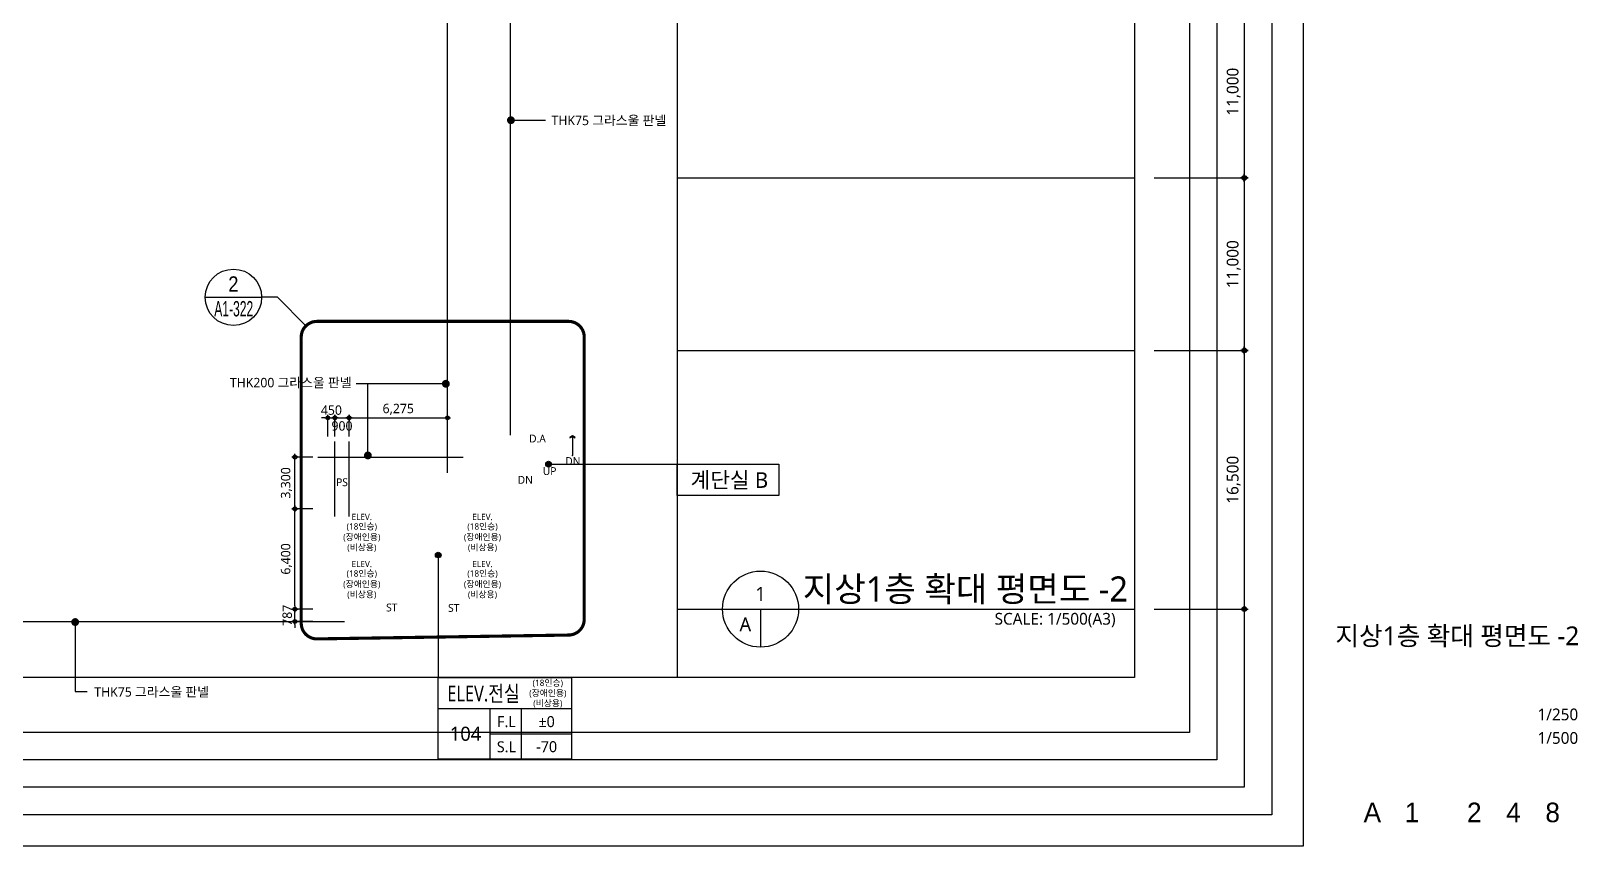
# Model space of a CAD drawing. Header units: millimetres. Extents: x 45782458 to 46215946, y 191740 to 1509539.
# Drawn here: x 46101832 to 46200512, y 911740 to 963724 of the extents above; entities that cross this region are included whole.
import ezdxf
from ezdxf.enums import TextEntityAlignment as Align

# ---------------------------------------------------------------- set-up
doc = ezdxf.new("R2010")
doc.units = ezdxf.units.MM
doc.header["$LTSCALE"] = 1000
doc.header["$MEASUREMENT"] = 0
doc.header["$PDSIZE"] = -10
doc.linetypes.add('CEN', pattern=[62, 60, -1, 0, -1])
doc.linetypes.add('SYM$0$DASHDOT', pattern=[1, 0.5, -0.25, 0, -0.25])
doc.layers.get('0').update_dxf_attribs({"linetype": 'CONTINUOUS'})
doc.layers.get('Defpoints').update_dxf_attribs({"color": 171, "linetype": 'CONTINUOUS'})
for name, color, linetype in [('cen', 14, 'CONTINUOUS'), ('Center(AR)', 30, 'CEN'), ('DIM', 7, 'CONTINUOUS'), ('LED', 7, 'CONTINUOUS'), ('NDIM', 7, 'CONTINUOUS'), ('SYM', 7, 'CONTINUOUS'), ('SYM(STAIR)', 251, 'CONTINUOUS'), ('TEXT', 3, 'CONTINUOUS'), ('TEXT(MIN)', 7, 'CONTINUOUS'), ('TEXT(노트)', 7, 'CONTINUOUS'), ('TEXT(실명)', 3, 'CONTINUOUS'), ('TEXT-TITLE', 6, 'CONTINUOUS'), ('TEXT-기입', 6, 'CONTINUOUS'), ('TITLE', 7, 'CONTINUOUS'), ('구간정리', 6, 'CONTINUOUS'), ('구간정리-TEXT', 3, 'CONTINUOUS')]:
    doc.layers.add(name, color=color, linetype=linetype)
doc.styles.add('CGS', font='cgse', dxfattribs={"bigfont": 'cgs'})
doc.styles.add('SYM$0$ARIAL', font='arial.ttf')
doc.styles.add('SYM$0$돋움', font='', dxfattribs={"width": 0.9})
doc.styles.add('TE', font='malgun_0.ttf')
doc.styles.add('나눔바른고딕', font='NanumBarunGothic.ttf')
doc.styles.get('SYM$0$돋움').set_extended_font_data('Dotum')
doc.dimstyles.new('BA', dxfattribs={"dimscale": 500, "dimtxt": 3, "dimasz": 1, "dimexe": 1, "dimexo": 5, "dimgap": 0.9, "dimtad": 1, "dimdec": 0, "dimdsep": 46, "dimlunit": 6, "dimtxsty": 'TE', "dimblk": 'DDD', "dimcen": 2.5, "dimclrd": 256, "dimclre": 256, "dimclrt": 3, "dimazin": 2, "dimtfac": 1, "dimtdec": 0, "dimtix": 1, "dimtmove": 2, "dimatfit": 3, "dimldrblk": 'DDD', "dimfxl": 1, "dimtolj": 1, "dimtzin": 0, "dimarcsym": 2})
doc.dimstyles.new('NDIM 1200', dxfattribs={"dimscale": 500, "dimtxt": 3, "dimasz": 1, "dimexe": 2, "dimexo": 2, "dimgap": 1, "dimtad": 1, "dimdec": 0, "dimdsep": 46, "dimtxsty": 'CGS', "dimblk": 'DOT0', "dimcen": 1, "dimdle": 8, "dimclrd": 2, "dimclre": 2, "dimclrt": 2, "dimadec": 0, "dimazin": 0, "dimtfac": 1, "dimtdec": 0, "dimtix": 1, "dimtmove": 2, "dimatfit": 3, "dimldrblk": 'DOT0', "dimfxl": 1, "dimtolj": 1, "dimtzin": 0, "dimlwd": -1, "dimlwe": -1, "dimarcsym": 0})

# ---------------------------------------------------------------- blocks, each defined once
blk = doc.blocks.new('DDD')
at = {"layer": 'DIM', "color": 0}
for p, q in [((-1, 0), (1, 0)), ((0, -1), (0, 1))]:
    blk.add_line(p, q, dxfattribs=at)
for radius in [0.6, 0.3]:
    blk.add_circle((0, 0), radius, dxfattribs=at)
blk = doc.blocks.new('*D549')
at = {"layer": 'Defpoints', "color": 0, "ltscale": 0.4, "transparency": 16777216}
for p in [(46172222, 943351), (46172222, 926851), (46179222, 926851)]:
    blk.add_point(p, dxfattribs=at)
at = {"layer": 'NDIM', "lineweight": -2, "ltscale": 0.4, "transparency": 16777216}
for p, q in [((46173472, 943351), (46179472, 943351)), ((46179222, 943101), (46179222, 927101)), ((46173472, 926851), (46179472, 926851))]:
    blk.add_line(p, q, dxfattribs=at)
at = {"layer": 'NDIM', "lineweight": -2, "ltscale": 0.4, "transparency": 16777216, "xscale": 250, "yscale": 250, "zscale": 250}
for p, rotation in [((46179222, 943351), 90), ((46179222, 926851), 270)]:
    blk.add_blockref('DDD', p, dxfattribs=dict(at, rotation=rotation))
at = {"layer": 'NDIM', "color": 3, "ltscale": 0.4, "transparency": 16777216, "insert": (46178545, 935101), "char_height": 750, "attachment_point": 5, "rotation": 90, "style": 'TE'}
blk.add_mtext('\\A1;16,500', dxfattribs=at)
blk = doc.blocks.new('*D550')
at = {"layer": 'Defpoints', "color": 0, "ltscale": 0.4, "transparency": 16777216}
for p in [(46172222, 954351), (46172222, 943351), (46179222, 943351)]:
    blk.add_point(p, dxfattribs=at)
at = {"layer": 'NDIM', "lineweight": -2, "ltscale": 0.4, "transparency": 16777216}
for p, q in [((46173472, 954351), (46179472, 954351)), ((46179222, 954101), (46179222, 943601)), ((46173472, 943351), (46179472, 943351))]:
    blk.add_line(p, q, dxfattribs=at)
at = {"layer": 'NDIM', "lineweight": -2, "ltscale": 0.4, "transparency": 16777216, "xscale": 250, "yscale": 250, "zscale": 250}
for p, rotation in [((46179222, 954351), 90), ((46179222, 943351), 270)]:
    blk.add_blockref('DDD', p, dxfattribs=dict(at, rotation=rotation))
at = {"layer": 'NDIM', "color": 3, "ltscale": 0.4, "transparency": 16777216, "insert": (46178545, 948851), "char_height": 750, "attachment_point": 5, "rotation": 90, "style": 'TE'}
blk.add_mtext('\\A1;11,000', dxfattribs=at)
blk = doc.blocks.new('*D551')
at = {"layer": 'Defpoints', "color": 0, "ltscale": 0.4, "transparency": 16777216}
for p in [(46172222, 965351), (46172222, 954351), (46179222, 954351)]:
    blk.add_point(p, dxfattribs=at)
at = {"layer": 'NDIM', "lineweight": -2, "ltscale": 0.4, "transparency": 16777216}
for p, q in [((46173472, 965351), (46179472, 965351)), ((46179222, 965101), (46179222, 954601)), ((46173472, 954351), (46179472, 954351))]:
    blk.add_line(p, q, dxfattribs=at)
at = {"layer": 'NDIM', "lineweight": -2, "ltscale": 0.4, "transparency": 16777216, "xscale": 250, "yscale": 250, "zscale": 250}
for p, rotation in [((46179222, 965351), 90), ((46179222, 954351), 270)]:
    blk.add_blockref('DDD', p, dxfattribs=dict(at, rotation=rotation))
at = {"layer": 'NDIM', "color": 3, "ltscale": 0.4, "transparency": 16777216, "insert": (46178545, 959851), "char_height": 750, "attachment_point": 5, "rotation": 90, "style": 'TE'}
blk.add_mtext('\\A1;11,000', dxfattribs=at)
blk = doc.blocks.new('A$C31C7260E')
at = {"layer": 'TITLE'}
for points in [[(0, 0), (0, 4000), (13000, 4000), (13000, 0)], [(13000, 0), (0, 0)]]:
    blk.add_lwpolyline(points, dxfattribs=at)
blk = doc.blocks.new('A$C51E23882')
at = {"layer": 'TITLE'}
blk.add_lwpolyline([(8500, 0), (0, 0), (0, 5200), (8500, 5200)], close=True, dxfattribs=at)
for points in [[(8500, 3200), (0, 3200)], [(3300, 3200), (3300, 0)], [(5300, 3200), (5300, 0)], [(3300, 1600), (8500, 1600)]]:
    blk.add_lwpolyline(points, dxfattribs=at)
at = {"layer": 'TITLE', "style": '나눔바른고딕'}
for s, p in [('F.L', (4352, 2378)), ('S.L', (4352, 778))]:
    blk.add_text(s, height=700, dxfattribs=at).set_placement(p, align=Align.MIDDLE)
blk = doc.blocks.new('*D748')
at = {"layer": 'Defpoints', "color": 0, "ltscale": 0.4, "transparency": 16777216}
for p in [(46121222, 939051), (46120772, 937551), (46121222, 937551)]:
    blk.add_point(p, dxfattribs=at)
at = {"layer": 'NDIM', "lineweight": -2, "ltscale": 0.4, "transparency": 16777216}
for p, q in [((46120572, 939051), (46120372, 939051)), ((46120772, 937851), (46120772, 939251)), ((46120772, 939051), (46121222, 939051)), ((46121222, 937851), (46121222, 939251)), ((46121422, 939051), (46121622, 939051))]:
    blk.add_line(p, q, dxfattribs=at)
at = {"layer": 'NDIM', "lineweight": -2, "ltscale": 0.4, "transparency": 16777216, "xscale": 200, "yscale": 200, "zscale": 200}
blk.add_blockref('DDD', (46120772, 939051), dxfattribs=at)
at = {"layer": 'NDIM', "lineweight": -2, "ltscale": 0.4, "transparency": 16777216, "xscale": 200, "yscale": 200, "zscale": 200, "rotation": 180}
blk.add_blockref('DDD', (46121222, 939051), dxfattribs=at)
at = {"layer": 'NDIM', "color": 3, "ltscale": 0.4, "transparency": 16777216, "insert": (46120997, 939541), "char_height": 600, "attachment_point": 5, "style": 'TE'}
blk.add_mtext('\\A1;450', dxfattribs=at)
blk = doc.blocks.new('*D749')
at = {"layer": 'Defpoints', "color": 0, "ltscale": 0.4, "transparency": 16777216}
for p in [(46122122, 939051), (46121222, 937551), (46122122, 937551)]:
    blk.add_point(p, dxfattribs=at)
at = {"layer": 'NDIM', "lineweight": -2, "ltscale": 0.4, "transparency": 16777216}
for p, q in [((46121222, 937851), (46121222, 939251)), ((46121422, 939051), (46121922, 939051)), ((46122122, 937851), (46122122, 939251))]:
    blk.add_line(p, q, dxfattribs=at)
at = {"layer": 'NDIM', "lineweight": -2, "ltscale": 0.4, "transparency": 16777216, "xscale": 200, "yscale": 200, "zscale": 200, "rotation": 180}
blk.add_blockref('DDD', (46121222, 939051), dxfattribs=at)
at = {"layer": 'NDIM', "lineweight": -2, "ltscale": 0.4, "transparency": 16777216, "xscale": 200, "yscale": 200, "zscale": 200}
blk.add_blockref('DDD', (46122122, 939051), dxfattribs=at)
at = {"layer": 'NDIM', "color": 3, "ltscale": 0.4, "transparency": 16777216, "insert": (46121672, 938531), "char_height": 600, "attachment_point": 5, "style": 'TE'}
blk.add_mtext('\\A1;900', dxfattribs=at)
blk = doc.blocks.new('*D750')
at = {"layer": 'Defpoints', "color": 0, "ltscale": 0.4, "transparency": 16777216}
for p in [(46128397, 939051), (46122122, 937551), (46128397, 937551)]:
    blk.add_point(p, dxfattribs=at)
at = {"layer": 'NDIM', "lineweight": -2, "ltscale": 0.4, "transparency": 16777216}
for p, q in [((46122122, 937851), (46122122, 939251)), ((46122322, 939051), (46128197, 939051)), ((46128397, 937851), (46128397, 939251))]:
    blk.add_line(p, q, dxfattribs=at)
at = {"layer": 'NDIM', "lineweight": -2, "ltscale": 0.4, "transparency": 16777216, "xscale": 200, "yscale": 200, "zscale": 200, "rotation": 180}
blk.add_blockref('DDD', (46122122, 939051), dxfattribs=at)
at = {"layer": 'NDIM', "lineweight": -2, "ltscale": 0.4, "transparency": 16777216, "xscale": 200, "yscale": 200, "zscale": 200}
blk.add_blockref('DDD', (46128397, 939051), dxfattribs=at)
at = {"layer": 'NDIM', "color": 3, "ltscale": 0.4, "transparency": 16777216, "insert": (46125260, 939592), "char_height": 600, "attachment_point": 5, "style": 'TE'}
blk.add_mtext('\\A1;6,275', dxfattribs=at)
blk = doc.blocks.new('*D751')
at = {"layer": 'Defpoints', "color": 0, "ltscale": 0.4, "transparency": 16777216}
for p in [(46118672, 936551), (46120122, 936551), (46120122, 933251)]:
    blk.add_point(p, dxfattribs=at)
at = {"layer": 'NDIM', "lineweight": -2, "ltscale": 0.4, "transparency": 16777216}
for p, q in [((46119822, 936551), (46118472, 936551)), ((46118672, 933451), (46118672, 936351)), ((46119822, 933251), (46118472, 933251))]:
    blk.add_line(p, q, dxfattribs=at)
at = {"layer": 'NDIM', "lineweight": -2, "ltscale": 0.4, "transparency": 16777216, "xscale": 200, "yscale": 200, "zscale": 200}
for p, rotation in [((46118672, 936551), 90), ((46118672, 933251), 270)]:
    blk.add_blockref('DDD', p, dxfattribs=dict(at, rotation=rotation))
at = {"layer": 'NDIM', "color": 3, "ltscale": 0.4, "transparency": 16777216, "insert": (46118132, 934901), "char_height": 600, "attachment_point": 5, "rotation": 90, "style": 'TE'}
blk.add_mtext('\\A1;3,300', dxfattribs=at)
blk = doc.blocks.new('*D752')
at = {"layer": 'Defpoints', "color": 0, "ltscale": 0.4, "transparency": 16777216}
for p in [(46118672, 933251), (46120122, 933251), (46120122, 926851)]:
    blk.add_point(p, dxfattribs=at)
at = {"layer": 'NDIM', "lineweight": -2, "ltscale": 0.4, "transparency": 16777216}
for p, q in [((46119822, 933251), (46118472, 933251)), ((46118672, 927051), (46118672, 933051)), ((46119822, 926851), (46118472, 926851))]:
    blk.add_line(p, q, dxfattribs=at)
at = {"layer": 'NDIM', "lineweight": -2, "ltscale": 0.4, "transparency": 16777216, "xscale": 200, "yscale": 200, "zscale": 200}
for p, rotation in [((46118672, 933251), 90), ((46118672, 926851), 270)]:
    blk.add_blockref('DDD', p, dxfattribs=dict(at, rotation=rotation))
at = {"layer": 'NDIM', "color": 3, "ltscale": 0.4, "transparency": 16777216, "insert": (46118132, 930051), "char_height": 600, "attachment_point": 5, "rotation": 90, "style": 'TE'}
blk.add_mtext('\\A1;6,400', dxfattribs=at)
blk = doc.blocks.new('*D753')
at = {"layer": 'Defpoints', "color": 0, "ltscale": 0.4, "transparency": 16777216}
for p in [(46118672, 926851), (46120122, 926851), (46120122, 926064)]:
    blk.add_point(p, dxfattribs=at)
at = {"layer": 'NDIM', "lineweight": -2, "ltscale": 0.4, "transparency": 16777216}
for p, q in [((46119822, 926851), (46118472, 926851)), ((46118672, 927051), (46118672, 927251)), ((46118672, 926064), (46118672, 926851)), ((46119822, 926064), (46118472, 926064)), ((46118672, 925864), (46118672, 925664))]:
    blk.add_line(p, q, dxfattribs=at)
at = {"layer": 'NDIM', "lineweight": -2, "ltscale": 0.4, "transparency": 16777216, "xscale": 200, "yscale": 200, "zscale": 200}
for p, rotation in [((46118672, 926851), 270), ((46118672, 926064), 90)]:
    blk.add_blockref('DDD', p, dxfattribs=dict(at, rotation=rotation))
at = {"layer": 'NDIM', "color": 3, "ltscale": 0.4, "transparency": 16777216, "insert": (46118182, 926458), "char_height": 600, "attachment_point": 5, "rotation": 90, "style": 'TE'}
blk.add_mtext('\\A1;787', dxfattribs=at)
blk = doc.blocks.new('DOT0')
blk.add_line((-3, 0), (3, 0))
at = {"color": 6}
blk.add_circle((0, 0), 0.75, dxfattribs=at)
blk = doc.blocks.new('SYM$0$det-tar-wi')
at = {"layer": '구간정리', "ltscale": 0.2}
blk.add_line((0, 0), (11, 0), dxfattribs=at)
blk.add_circle((5.5, 0), 5.5, dxfattribs=at)
at = {"layer": '구간정리-TEXT', "color": 3, "style": 'SYM$0$ARIAL'}
blk.add_attdef('2', text='', height=3, dxfattribs=at).set_placement((5.5, 2.58), align=Align.MIDDLE_CENTER)
at = {"layer": '구간정리-TEXT', "color": 3, "style": 'SYM$0$ARIAL', "width": 0.6}
blk.add_attdef('A1.00', text='', height=3, dxfattribs=at).set_placement((5.57, -2.22), align=Align.MIDDLE_CENTER)

msp = doc.modelspace()

# ---------------------------------------------------------------- hatches: boundary and pattern name
at = {"layer": 'LED'}
h = msp.add_hatch(color=256, dxfattribs=at)
h.dxf.hatch_style = 1
edge = h.paths.add_edge_path()
edge.add_arc((46134847.3, 936101.3), 180, 180, 540, ccw=False)
h = msp.add_hatch(color=256, dxfattribs=at)
h.dxf.hatch_style = 1
edge = h.paths.add_edge_path()
edge.add_arc((46127809.3, 930301.3), 180, 180, 540, ccw=False)

# ---------------------------------------------------------------- linework, layer by layer
at = {"ltscale": 10000}
msp.add_line((46134847.3, 936101.3), (46143042.2, 936101.3), dxfattribs=at)
msp.add_lwpolyline([(46127809.3, 930301.3), (46127809.3, 922490.2)], dxfattribs=at)
at = {"layer": 'cen', "ltscale": 10000}
for p, q in [((46143042.2, 954351.3), (46172222.3, 954351.3)), ((46143042.2, 943351.3), (46172222.3, 943351.3)), ((46143042.2, 926851.3), (46172222.3, 926851.3))]:
    msp.add_line(p, q, dxfattribs=at)
at = {"layer": 'Center(AR)'}
for p, q in [((46132409.8, 937951.3), (46132409.8, 1013201.3)), ((46128397.3, 935551.3), (46128397.3, 1003251.3)), ((46121222.3, 932751.3), (46121222.3, 937551.3)), ((46122122.3, 932751.3), (46122122.3, 937551.3)), ((46120122.3, 936551.3), (46129397.3, 936551.3)), ((46018772.3, 926063.8), (46121822.3, 926063.8))]:
    msp.add_line(p, q, dxfattribs=at)
at = {"layer": 'Defpoints'}
for points in [[(46182972.3, 911740.2), (46006272.3, 911740.2), (46006272.3, 1049440.2), (46182972.3, 1049440.2)], [(46180972.3, 913740.2), (46010022.3, 913740.2), (46010022.3, 1047440.2), (46180972.3, 1047440.2)], [(46179222.3, 915490.2), (46011772.3, 915490.2), (46011772.3, 1045690.2), (46179222.3, 1045690.2)], [(46177472.3, 917240.2), (46013522.3, 917240.2), (46013522.3, 1043940.2), (46177472.3, 1043940.2)], [(46175722.3, 918990.2), (46015272.3, 918990.2), (46015272.3, 1042190.2), (46175722.3, 1042190.2)], [(46172222.3, 922490.2), (46018772.3, 922490.2), (46018772.3, 1038690.2), (46172222.3, 1038690.2)], [(46143042.2, 922490.2), (46018772.3, 922490.2), (46018772.3, 1038690.2), (46143042.2, 1038690.2)]]:
    msp.add_lwpolyline(points, close=True, dxfattribs=at)
at = {"layer": 'LED', "ltscale": 10000}
for p, q in [((46123324.9, 941224.9), (46122570.8, 941224.9)), ((46104653.9, 921589.7), (46105408, 921589.7))]:
    msp.add_line(p, q, dxfattribs=at)
at = {"layer": 'LED'}
for centre in [(46134847.3, 936101.3), (46127809.3, 930301.3)]:
    msp.add_circle(centre, 180, dxfattribs=at)
at = {"layer": 'SYM'}
for p, q in [((46145944.3, 926851.3), (46172222.3, 926851.3)), ((46148368.5, 926851.3), (46148368.5, 924427.1))]:
    msp.add_line(p, q, dxfattribs=at)
msp.add_circle((46148368.5, 926851.3), 2424.2, dxfattribs=at)
at = {"layer": 'SYM(STAIR)'}
msp.add_lwpolyline([(46136197.1, 937800.2), (46136211.4, 937775.4), (46136372.3, 937868.3), (46136533.2, 937775.4), (46136547.5, 937800.2), (46136372.3, 937901.3)], close=True, dxfattribs=at)
msp.add_lwpolyline([(46136372.3, 937901.3), (46136372.3, 936651.3)], dxfattribs=at)
at = {"layer": 'SYM(STAIR)', "const_width": 50}
msp.add_lwpolyline([(46136372.3, 936676.3, -1), (46136372.3, 936626.3, -1)], format="xyb", close=True, dxfattribs=at)
at = {"layer": '구간정리', "ltscale": 0.2}
msp.add_lwpolyline([(46119372.3, 944915.5), (46117552, 946735.8), (46116545.1, 946735.8)], dxfattribs=at)
at = {"layer": '구간정리', "linetype": 'SYM$0$DASHDOT', "ltscale": 2, "const_width": 200}
msp.add_lwpolyline([(46136122.3, 945201.3), (46120072.3, 945201.3, 0.4142136), (46119072.3, 944201.3), (46119072.3, 925951.3, 0.4179554), (46120085.1, 924951.4), (46136135.1, 925197.4, 0.4104816), (46137122.3, 926197.3), (46137122.3, 944201.3, 0.4142136)], format="xyb", close=True, dxfattribs=at)

# ---------------------------------------------------------------- block references
at = {"xscale": 0.5, "yscale": 0.5, "zscale": 0.5}
msp.add_blockref('A$C31C7260E', (46143042.2, 934101.3), dxfattribs=at)
msp.add_blockref('A$C51E23882', (46127809.3, 917290.2))
at = {"layer": '구간정리'}
ref = msp.add_blockref('SYM$0$det-tar-wi', (46112945.1, 946735.8), dxfattribs=dict(at, xscale=327.2727272727273, yscale=327.2727272727273, zscale=327.2727272727273))
ref.add_attrib('A1.00', 'A1-322', dxfattribs={"layer": '구간정리-TEXT', "color": 3, "height": 981.82, "style": 'SYM$0$돋움', "width": 0.6}).set_placement((46114767.1, 946008.2), align=Align.MIDDLE_CENTER)
ref.add_attrib('2', '2', dxfattribs={"layer": '구간정리-TEXT', "color": 3, "height": 981.8, "style": 'SYM$0$돋움', "width": 0.9}).set_placement((46114745.1, 947581.3), align=Align.MIDDLE_CENTER)

# ---------------------------------------------------------------- texts
at = {"layer": 'TEXT', "style": '나눔바른고딕'}
msp.add_text('지상1층 확대 평면도 -2', height=1600, dxfattribs=at).set_placement((46151061.7, 927336.2))
for s, p in [('1', (46148368.5, 927821)), ('A', (46147398.8, 925881.6))]:
    msp.add_text(s, height=900, dxfattribs=at).set_placement(p, align=Align.MIDDLE)
msp.add_text('SCALE: 1/500(A3)', height=750, dxfattribs=at).set_placement((46171013.6, 926608.9), align=Align.TOP_RIGHT)
at = {"layer": 'TEXT(MIN)', "style": '나눔바른고딕'}
for s, p in [('THK75 그라스울 판넬', (46142352.7, 958017.6)), ('THK200 그라스울 판넬', (46122283.4, 941297.2)), ('THK75 그라스울 판넬', (46113189.2, 921572.3))]:
    msp.add_text(s, height=600, dxfattribs=at).set_placement(p, align=Align.MIDDLE_RIGHT)
for s, p in [('D.A', (46134139.9, 937728)), ('DN', (46136398.8, 936292.9)), ('UP', (46134913.2, 935654.8)), ('PS', (46121673, 934942.5)), ('DN', (46133363.2, 935095.2)), ('ST', (46124846.2, 926953.3)), ('ST', (46128799.1, 926928.3))]:
    msp.add_text(s, height=500, dxfattribs=at).set_placement(p, align=Align.MIDDLE_CENTER)
for s, p in [('(장애인용)', (46134800, 921299.4)), ('(18인승)', (46134800, 921949.4)), ('(비상용)', (46134800, 920649.4))]:
    msp.add_text(s, height=400, dxfattribs=at).set_placement(p, align=Align.CENTER)
at = {"layer": 'TEXT(노트)', "style": '나눔바른고딕'}
for s, p in [('ELEV.', (46122934.7, 932724.5)), ('ELEV.', (46130634.7, 932724.5)), ('(장애인용)', (46122934.7, 931438.1)), ('(18인승)', (46122934.7, 932110.1)), ('(장애인용)', (46130634.7, 931438.1)), ('(18인승)', (46130634.7, 932110.1)), ('(비상용)', (46122934.7, 930777.1)), ('(비상용)', (46130634.7, 930777.1)), ('ELEV.', (46122934.7, 929724.5)), ('ELEV.', (46130634.7, 929724.5)), ('(장애인용)', (46122934.7, 928438.1)), ('(18인승)', (46122934.7, 929110.1)), ('(장애인용)', (46130634.7, 928438.1)), ('(18인승)', (46130634.7, 929110.1)), ('(비상용)', (46122934.7, 927777.1)), ('(비상용)', (46130634.7, 927777.1))]:
    msp.add_text(s, height=400, dxfattribs=at).set_placement(p, align=Align.MIDDLE)
at = {"layer": 'TEXT(실명)', "style": '나눔바른고딕'}
msp.add_text('계단실 B', height=1000, dxfattribs=at).set_placement((46146379.9, 935095.5), align=Align.MIDDLE)
at = {"layer": 'TEXT(실명)', "style": '나눔바른고딕', "width": 0.8}
msp.add_text('ELEV.전실', height=1000, dxfattribs=at).set_placement((46130699, 921484.3), align=Align.MIDDLE)
at = {"layer": 'TEXT-TITLE', "style": '나눔바른고딕'}
msp.add_text('지상1층 확대 평면도 -2', height=1200, dxfattribs=at).set_placement((46192814.3, 924548), align=Align.CENTER)
at = {"layer": 'TEXT-기입', "style": '나눔바른고딕'}
for s, height, p in [('±0', 700, (46134725.4, 919678)), ('104', 900, (46129550.5, 918903.5)), ('-70', 700, (46134725.4, 918078))]:
    msp.add_text(s, height=height, dxfattribs=at).set_placement(p, align=Align.MIDDLE)
for s, p in [('1/250', (46197923.2, 919534.9)), ('1/500', (46197923.2, 918034.9))]:
    msp.add_text(s, height=750, dxfattribs=at).set_placement(p, align=Align.BOTTOM_LEFT)
at = {"layer": 'TEXT-기입', "style": 'CGS'}
for s, p in [('A', (46187391.7, 913884.9)), ('1', (46189923.1, 913884.9)), ('2', (46193891.7, 913884.9)), ('4', (46196391.7, 913884.9)), ('8', (46198891.7, 913884.9))]:
    msp.add_text(s, height=1250, dxfattribs=at).set_placement(p, align=Align.MIDDLE_CENTER)

# ---------------------------------------------------------------- dimensions: what is measured, and where the dimension line sits
at = {"layer": 'NDIM', "ltscale": 0.4}
for base, p1, p2, angle, override, picture, middle in [((46179222.3, 954351.3), (46172222.3, 965351.3), (46172222.3, 954351.3), 270, {"dimscale": 250}, '*D551', (46178544.9, 959851.3)), ((46179222.3, 943351.3), (46172222.3, 954351.3), (46172222.3, 943351.3), 270, {"dimscale": 250}, '*D550', (46178544.9, 948851.3)), ((46179222.3, 926851.3), (46172222.3, 943351.3), (46172222.3, 926851.3), 270, {"dimscale": 250}, '*D549', (46178544.9, 935101.3)), ((46118672.3, 936551.3), (46120122.3, 933251.3), (46120122.3, 936551.3), 90, {"dimscale": 200, "dimexo": 1.5}, '*D751', (46118132, 934901.3)), ((46118672.3, 933251.3), (46120122.3, 926851.3), (46120122.3, 933251.3), 90, {"dimscale": 200, "dimexo": 1.5}, '*D752', (46118132, 930051.3)), ((46118672.3106795, 926851.3427281), (46120122.3106778, 926063.8427281), (46120122.3106778, 926851.3427281), 90, {"dimscale": 200, "dimexo": 1.5}, '*D753', (46118182.3242664, 926457.592728))]:
    dim = msp.add_linear_dim(base=base, p1=p1, p2=p2, angle=angle, dimstyle='BA', override=override, dxfattribs=at)
    dim.commit()
    dim.dimension.update_dxf_attribs({"geometry": picture, "text_midpoint": middle})
for base, p1, p2, picture, middle in [((46121222.3, 939051.3), (46120772.3, 937551.3), (46121222.3, 937551.3), '*D748', (46120997.3, 939541.3)), ((46128397.3, 939051.3), (46122122.3, 937551.3), (46128397.3, 937551.3), '*D750', (46125259.8, 939591.7))]:
    dim = msp.add_linear_dim(base=base, p1=p1, p2=p2, dimstyle='BA', override={"dimscale": 200, "dimexo": 1.5}, dxfattribs=at)
    dim.commit()
    dim.dimension.update_dxf_attribs({"geometry": picture, "text_midpoint": middle})
dim = msp.add_linear_dim(base=(46122122.3, 939051.3), p1=(46121222.3, 937551.3), p2=(46122122.3, 937551.3), dimstyle='BA', override={"dimscale": 200, "dimexo": 1.5}, dxfattribs=at)
dim.commit()
dim.dimension.update_dxf_attribs({"geometry": '*D749', "text_midpoint": (46121672.3, 938531.1), "dimtype": 160})

# ---------------------------------------------------------------- leaders
at = {"layer": 'LED', "ltscale": 10000}
for points in [[(46132447.3, 958029.9), (46134647.2, 958029.9)], [(46128297.3, 941224.9), (46123324.9, 941224.9)], [(46123324.9, 936651.3), (46123324.9, 941224.9)], [(46104653.9, 926026.3), (46104653.9, 921589.7)]]:
    msp.add_leader(points, dimstyle='NDIM 1200', override={"dimasz": 1, "dimtad": 0, "dimclrd": 256, "dimldrblk": 'Dot'}, dxfattribs=at)

doc.saveas('drawing.dxf')
